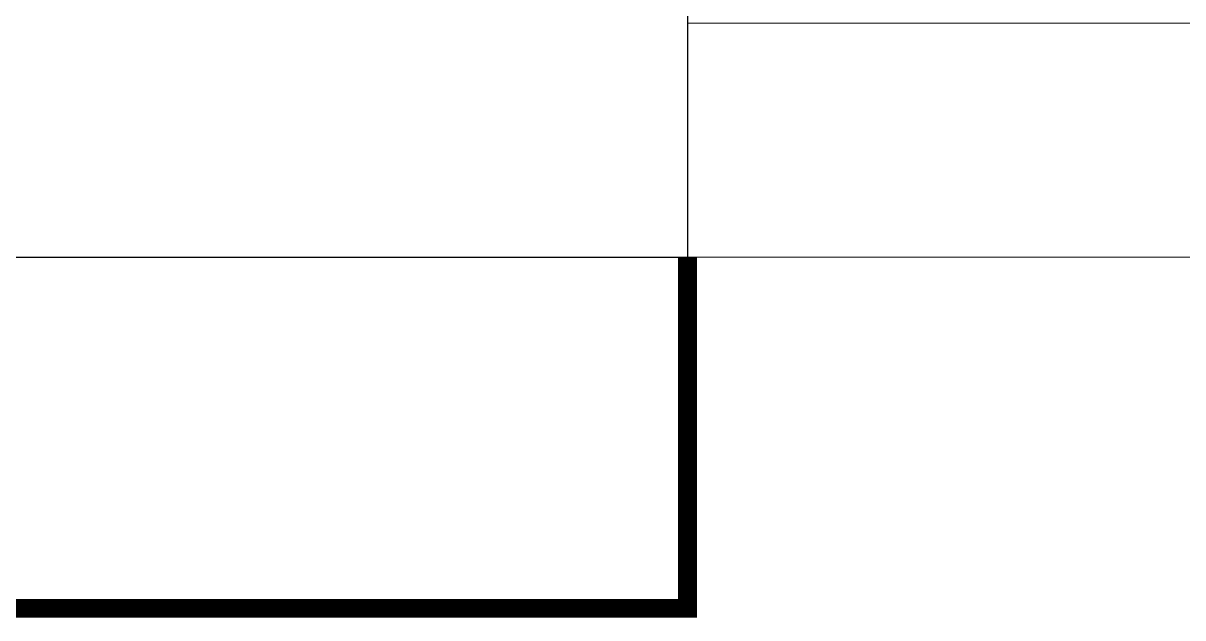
# Model space of a CAD drawing. Extents: x 27938 to 1507990, y 110129 to 923079.
# Drawn here: x 869283.1 to 869777.9, y 517986.4 to 518240.4 of the extents above; entities that cross this region are included whole.
import ezdxf

# ---------------------------------------------------------------- set-up
doc = ezdxf.new("R2010")
doc.units = 0
doc.header["$LTSCALE"] = 1000
doc.header["$MEASUREMENT"] = 0
doc.linetypes.add('DASH', pattern=[0.35, 0.25, -0.1])
doc.layers.add('WALL', color=9, linetype='Continuous')
doc.layers.add('平面-栏杆', color=135, linetype='Continuous', lineweight=15)
doc.layers.add('平面-看线', color=45, linetype='Continuous', lineweight=15)

msp = doc.modelspace()

# ---------------------------------------------------------------- linework, layer by layer
at = {"color": 8, "const_width": 8}
msp.add_lwpolyline([(869566.58, 518140.45), (869566.58, 517990.45), (869266.58, 517990.45), (869266.58, 518140.45)], dxfattribs=at)
at = {"layer": 'WALL', "color": 8}
for p, q in [((869566.58, 518340.45), (869566.58, 518140.45)), ((869266.58, 518140.45), (869466.58, 518140.45)), ((869466.58, 518140.45), (869466.58, 518140.45)), ((869466.58, 518140.45), (869566.58, 518140.45))]:
    msp.add_line(p, q, dxfattribs=at)
at = {"layer": '平面-栏杆', "color": 8}
msp.add_lwpolyline([(869566.58, 518240.45), (874216.58, 518240.45)], dxfattribs=at)
at = {"layer": '平面-看线', "color": 8, "linetype": 'DASH'}
msp.add_lwpolyline([(869566.58, 518140.45), (874216.58, 518140.45)], dxfattribs=at)

doc.saveas('drawing.dxf')
